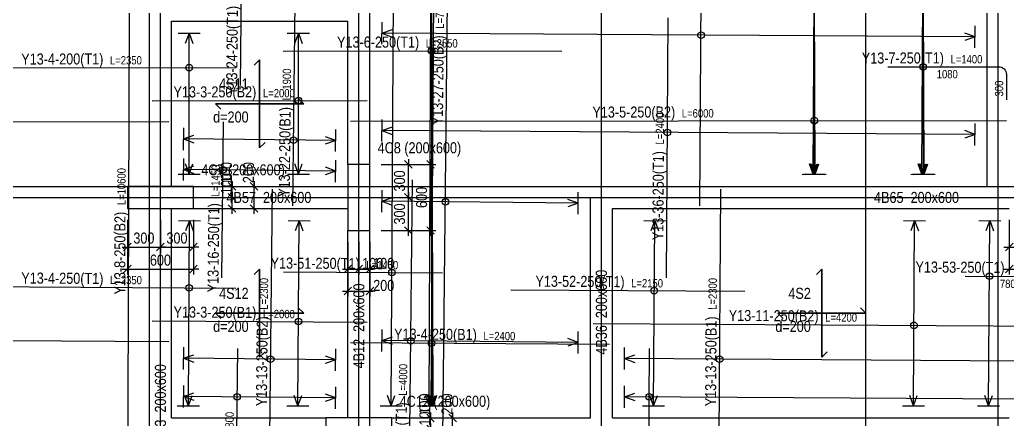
# Model space of a CAD drawing. Extents: x 0 to 206258, y -403073 to 0.
# Drawn here: x 144908 to 153866, y -23405 to -19780 of the extents above; entities that cross this region are included whole.
import ezdxf
from ezdxf.enums import TextEntityAlignment as Align
from ezdxf.lldxf.tags import DXFTag

# ---------------------------------------------------------------- set-up
doc = ezdxf.new("R2010")
doc.units = 0
doc.header["$LTSCALE"] = 1000
for name, color, linetype in [('Axis Line(Dir 1)', 8, 'CENTER2'), ('Axis Line(Dir 2)', 150, 'CENTER2'), ('Column Line', 7, 'Continuous'), ('Dimension Line', 5, 'Continuous'), ('Rebar Label', 6, 'Continuous'), ('Rebar Length Text', 8, 'Continuous'), ('Rebar Line', 7, 'Continuous'), ('Rebar Span Line', 5, 'Continuous'), ('Slab Edge Line', 5, 'Continuous'), ('Slab Label', 5, 'Continuous'), ('Top Rebar Label', 6, 'Continuous'), ('Top Rebar Length Text', 8, 'Continuous'), ('Top Rebar Line', 7, 'Continuous'), ('Top Rebar Span Line', 5, 'Continuous')]:
    doc.layers.add(name, color=color, linetype=linetype)
for name, color, linetype, true_color in [('Beam Label', 159, 'Continuous', 0x35424f), ('Beam Line', 159, 'HIDDEN2', 0x35424f), ('Column Label', 159, 'Continuous', 0x35424f), ('Ghost Axis Line', 254, 'Continuous', 0xbebebe)]:
    doc.layers.add(name, color=color, linetype=linetype, true_color=true_color)
doc.styles.add('Beam Label', font='ARIALN.TTF', dxfattribs={"height": 100})
doc.styles.add('Column Label', font='ARIALN.TTF', dxfattribs={"height": 100})
doc.styles.add('Dimension Text', font='ARIALN.TTF', dxfattribs={"height": 100})
doc.styles.add('Rebar Label', font='ARIALN.TTF', dxfattribs={"height": 100})
doc.styles.add('Rebar Length Text', font='ARIALN.TTF', dxfattribs={"height": 75})
doc.styles.add('Slab Label', font='ARIALN.TTF', dxfattribs={"height": 100})
doc.styles.add('Top Rebar Label', font='ARIALN.TTF', dxfattribs={"height": 100})
doc.styles.add('Top Rebar Length Text', font='ARIALN.TTF', dxfattribs={"height": 75})
tags = doc.linetypes.add('CENTER2', pattern=[1.125, 0.75, -0.125, 0.125, -0.125]).pattern_tags.tags
tags[10:11] = [DXFTag(74, 4), DXFTag(75, 0), DXFTag(340, '0'), DXFTag(46, 0.0), DXFTag(50, 0.0), DXFTag(44, 0.0), DXFTag(45, 0.0)]
tags[8:9] = [DXFTag(74, 4), DXFTag(75, 0), DXFTag(340, '0'), DXFTag(46, 0.0), DXFTag(50, 0.0), DXFTag(44, 0.0), DXFTag(45, 0.0)]
tags[6:7] = [DXFTag(74, 4), DXFTag(75, 0), DXFTag(340, '0'), DXFTag(46, 0.0), DXFTag(50, 0.0), DXFTag(44, 0.0), DXFTag(45, 0.0)]
tags[4:5] = [DXFTag(74, 4), DXFTag(75, 0), DXFTag(340, '0'), DXFTag(46, 0.0), DXFTag(50, 0.0), DXFTag(44, 0.0), DXFTag(45, 0.0)]
tags = doc.linetypes.add('HIDDEN2', pattern=[0.1875, 0.125, -0.0625]).pattern_tags.tags
tags[6:7] = [DXFTag(74, 4), DXFTag(75, 0), DXFTag(340, '0'), DXFTag(46, 0.0), DXFTag(50, 0.0), DXFTag(44, 0.0), DXFTag(45, 0.0)]
tags[4:5] = [DXFTag(74, 4), DXFTag(75, 0), DXFTag(340, '0'), DXFTag(46, 0.0), DXFTag(50, 0.0), DXFTag(44, 0.0), DXFTag(45, 0.0)]
doc.dimstyles.get("Standard").update_dxf_attribs({"dimtxt": 100, "dimasz": 30, "dimexe": 48.3, "dimexo": 103.5, "dimgap": 30, "dimtad": 1, "dimtoh": 1, "dimdec": 1, "dimdsep": 46, "dimtxsty": 'Dimension Text', "dimblk": 'PCDIM_TICK', "dimcen": 0.09, "dimclrd": 5, "dimclre": 5, "dimclrt": 5, "dimadec": 1, "dimazin": 0, "dimtp": 1, "dimtm": 1, "dimtfac": 1, "dimtdec": 4, "dimtofl": 0, "dimtmove": 0, "dimatfit": 3, "dimfxl": 1, "dimtolj": 1, "dimtzin": 0, "dimarcsym": 0})

# ---------------------------------------------------------------- blocks, each defined once
blk = doc.blocks.new('PCDIM_TICK')
at = {"layer": 'Dimension Line', "color": 0, "transparency": 33554687}
for p, q in [((1.15, 1.15), (-1.15, -1.15)), ((1.61, 0), (0, 0))]:
    blk.add_line(p, q, dxfattribs=at)
blk = doc.blocks.new('*U1098')
at = {"layer": 'Dimension Line', "color": 5, "true_color": 0x0000ff, "transparency": 16777216}
for p, q in [((145884.3, -21595.7), (145884.3, -21890.5)), ((146184.3, -21595.7), (146184.3, -21890.5)), ((145884.3, -21842.2), (146184.3, -21842.2))]:
    blk.add_line(p, q, dxfattribs=at)
at = {"layer": 'Dimension Line', "color": 5, "true_color": 0x0000ff, "transparency": 16777216, "xscale": 30, "yscale": 30, "rotation": 180.0000000000004}
blk.add_blockref('PCDIM_TICK', (145884.3, -21842.2), dxfattribs=at)
at = {"layer": 'Dimension Line', "color": 5, "true_color": 0x0000ff, "transparency": 16777216, "xscale": 30, "yscale": 30}
blk.add_blockref('PCDIM_TICK', (146184.3, -21842.2), dxfattribs=at)
at = {"layer": 'Dimension Line', "color": 5, "true_color": 0x0000ff, "transparency": 16777216, "insert": (146034.3, -21812.2), "char_height": 100, "width": 181.501, "attachment_point": 8, "style": 'Dimension Text'}
blk.add_mtext('300', dxfattribs=at)
blk = doc.blocks.new('*U1099')
at = {"layer": 'Dimension Line', "color": 5, "true_color": 0x0000ff, "transparency": 16777216}
for p, q in [((146184.3, -21595.7), (146184.3, -21890.5)), ((146484.3, -21595.7), (146484.3, -21890.5)), ((146184.3, -21842.2), (146484.3, -21842.2))]:
    blk.add_line(p, q, dxfattribs=at)
at = {"layer": 'Dimension Line', "color": 5, "true_color": 0x0000ff, "transparency": 16777216, "xscale": 30, "yscale": 30, "rotation": 180.0000000000004}
blk.add_blockref('PCDIM_TICK', (146184.3, -21842.2), dxfattribs=at)
at = {"layer": 'Dimension Line', "color": 5, "true_color": 0x0000ff, "transparency": 16777216, "xscale": 30, "yscale": 30}
blk.add_blockref('PCDIM_TICK', (146484.3, -21842.2), dxfattribs=at)
at = {"layer": 'Dimension Line', "color": 5, "true_color": 0x0000ff, "transparency": 16777216, "insert": (146334.3, -21812.2), "char_height": 100, "width": 181.501, "attachment_point": 8, "style": 'Dimension Text'}
blk.add_mtext('300', dxfattribs=at)
blk = doc.blocks.new('*U1100')
at = {"layer": 'Dimension Line', "color": 5, "true_color": 0x0000ff, "transparency": 16777216}
for p, q in [((145884.3, -21595.7), (145884.3, -22090.5)), ((146484.3, -21595.7), (146484.3, -22090.5)), ((145884.3, -22042.2), (146484.3, -22042.2))]:
    blk.add_line(p, q, dxfattribs=at)
at = {"layer": 'Dimension Line', "color": 5, "true_color": 0x0000ff, "transparency": 16777216, "xscale": 30, "yscale": 30, "rotation": 180.0000000000004}
blk.add_blockref('PCDIM_TICK', (145884.3, -22042.2), dxfattribs=at)
at = {"layer": 'Dimension Line', "color": 5, "true_color": 0x0000ff, "transparency": 16777216, "xscale": 30, "yscale": 30}
blk.add_blockref('PCDIM_TICK', (146484.3, -22042.2), dxfattribs=at)
at = {"layer": 'Dimension Line', "color": 5, "true_color": 0x0000ff, "transparency": 16777216, "insert": (146184.3, -22012.2), "char_height": 100, "width": 181.97, "attachment_point": 8, "style": 'Dimension Text'}
blk.add_mtext('600', dxfattribs=at)
blk = doc.blocks.new('*U1101')
at = {"layer": 'Dimension Line', "color": 5, "true_color": 0x0000ff, "transparency": 16777216}
for p, q in [((146587.8, -21392.2), (146882.6, -21392.2)), ((146834.3, -21392.2), (146834.3, -21362.2)), ((146834.3, -21492.2), (146834.3, -21392.2)), ((146587.8, -21492.2), (146882.6, -21492.2))]:
    blk.add_line(p, q, dxfattribs=at)
at = {"layer": 'Dimension Line', "color": 5, "true_color": 0x0000ff, "transparency": 16777216, "xscale": 30, "yscale": 30}
for p, rotation in [((146834.3, -21392.2), 89.99999999999447), ((146834.3, -21492.2), 269.9999999999834)]:
    blk.add_blockref('PCDIM_TICK', p, dxfattribs=dict(at, rotation=rotation))
at = {"layer": 'Dimension Line', "color": 5, "true_color": 0x0000ff, "transparency": 16777216, "insert": (146834.3, -21362.2), "char_height": 100, "width": 173.928, "attachment_point": 7, "rotation": 90, "style": 'Dimension Text'}
blk.add_mtext('100', dxfattribs=at)
blk = doc.blocks.new('*U1102')
at = {"layer": 'Dimension Line', "color": 5, "true_color": 0x0000ff, "transparency": 16777216}
for p, q in [((146587.8, -21292.2), (146882.6, -21292.2)), ((146834.3, -21292.2), (146834.3, -21262.2)), ((146834.3, -21392.2), (146834.3, -21292.2)), ((146587.8, -21392.2), (146882.6, -21392.2))]:
    blk.add_line(p, q, dxfattribs=at)
at = {"layer": 'Dimension Line', "color": 5, "true_color": 0x0000ff, "transparency": 16777216, "xscale": 30, "yscale": 30}
for p, rotation in [((146834.3, -21292.2), 89.99999999999447), ((146834.3, -21392.2), 269.9999999999834)]:
    blk.add_blockref('PCDIM_TICK', p, dxfattribs=dict(at, rotation=rotation))
at = {"layer": 'Dimension Line', "color": 5, "true_color": 0x0000ff, "transparency": 16777216, "insert": (146834.3, -21262.2), "char_height": 100, "width": 173.928, "attachment_point": 7, "rotation": 90, "style": 'Dimension Text'}
blk.add_mtext('100', dxfattribs=at)
blk = doc.blocks.new('*U1103')
at = {"layer": 'Dimension Line', "color": 5, "true_color": 0x0000ff, "transparency": 16777216}
for p, q in [((146587.8, -21292.2), (147082.6, -21292.2)), ((147034.3, -21292.2), (147034.3, -21262.2)), ((147034.3, -21492.2), (147034.3, -21292.2)), ((146587.8, -21492.2), (147082.6, -21492.2))]:
    blk.add_line(p, q, dxfattribs=at)
at = {"layer": 'Dimension Line', "color": 5, "true_color": 0x0000ff, "transparency": 16777216, "xscale": 30, "yscale": 30}
for p, rotation in [((147034.3, -21292.2), 89.99999999999447), ((147034.3, -21492.2), 269.9999999999834)]:
    blk.add_blockref('PCDIM_TICK', p, dxfattribs=dict(at, rotation=rotation))
at = {"layer": 'Dimension Line', "color": 5, "true_color": 0x0000ff, "transparency": 16777216, "insert": (147034.3, -21262.2), "char_height": 100, "width": 182.775, "attachment_point": 7, "rotation": 90, "style": 'Dimension Text'}
blk.add_mtext('200', dxfattribs=at)
blk = doc.blocks.new('*U1104')
at = {"layer": 'Dimension Line', "color": 5, "true_color": 0x0000ff, "transparency": 16777216}
for p, q in [((147884.3, -21795.7), (147884.3, -22090.5)), ((147984.3, -21795.7), (147984.3, -22090.5)), ((147884.3, -22042.2), (147984.3, -22042.2)), ((147984.3, -22042.2), (148014.3, -22042.2))]:
    blk.add_line(p, q, dxfattribs=at)
at = {"layer": 'Dimension Line', "color": 5, "true_color": 0x0000ff, "transparency": 16777216, "xscale": 30, "yscale": 30, "rotation": 180.0000000000004}
blk.add_blockref('PCDIM_TICK', (147884.3, -22042.2), dxfattribs=at)
at = {"layer": 'Dimension Line', "color": 5, "true_color": 0x0000ff, "transparency": 16777216, "xscale": 30, "yscale": 30}
blk.add_blockref('PCDIM_TICK', (147984.3, -22042.2), dxfattribs=at)
at = {"layer": 'Dimension Line', "color": 5, "true_color": 0x0000ff, "transparency": 16777216, "insert": (148014.3, -22042.2), "char_height": 100, "width": 173.928, "attachment_point": 7, "style": 'Dimension Text'}
blk.add_mtext('100', dxfattribs=at)
blk = doc.blocks.new('*U1105')
at = {"layer": 'Dimension Line', "color": 5, "true_color": 0x0000ff, "transparency": 16777216}
for p, q in [((147984.3, -21795.7), (147984.3, -22090.5)), ((148084.3, -21795.7), (148084.3, -22090.5)), ((147984.3, -22042.2), (148084.3, -22042.2)), ((148084.3, -22042.2), (148114.3, -22042.2))]:
    blk.add_line(p, q, dxfattribs=at)
at = {"layer": 'Dimension Line', "color": 5, "true_color": 0x0000ff, "transparency": 16777216, "xscale": 30, "yscale": 30, "rotation": 180.0000000000004}
blk.add_blockref('PCDIM_TICK', (147984.3, -22042.2), dxfattribs=at)
at = {"layer": 'Dimension Line', "color": 5, "true_color": 0x0000ff, "transparency": 16777216, "xscale": 30, "yscale": 30}
blk.add_blockref('PCDIM_TICK', (148084.3, -22042.2), dxfattribs=at)
at = {"layer": 'Dimension Line', "color": 5, "true_color": 0x0000ff, "transparency": 16777216, "insert": (148114.3, -22042.2), "char_height": 100, "width": 173.928, "attachment_point": 7, "style": 'Dimension Text'}
blk.add_mtext('100', dxfattribs=at)
blk = doc.blocks.new('*U1106')
at = {"layer": 'Dimension Line', "color": 5, "true_color": 0x0000ff, "transparency": 16777216}
for p, q in [((147884.3, -21795.7), (147884.3, -22290.5)), ((148084.3, -21795.7), (148084.3, -22290.5)), ((147884.3, -22242.2), (148084.3, -22242.2)), ((148084.3, -22242.2), (148114.3, -22242.2))]:
    blk.add_line(p, q, dxfattribs=at)
at = {"layer": 'Dimension Line', "color": 5, "true_color": 0x0000ff, "transparency": 16777216, "xscale": 30, "yscale": 30, "rotation": 180.0000000000004}
blk.add_blockref('PCDIM_TICK', (147884.3, -22242.2), dxfattribs=at)
at = {"layer": 'Dimension Line', "color": 5, "true_color": 0x0000ff, "transparency": 16777216, "xscale": 30, "yscale": 30}
blk.add_blockref('PCDIM_TICK', (148084.3, -22242.2), dxfattribs=at)
at = {"layer": 'Dimension Line', "color": 5, "true_color": 0x0000ff, "transparency": 16777216, "insert": (148114.3, -22242.2), "char_height": 100, "width": 182.775, "attachment_point": 7, "style": 'Dimension Text'}
blk.add_mtext('200', dxfattribs=at)
blk = doc.blocks.new('*U1107')
at = {"layer": 'Dimension Line', "color": 5, "true_color": 0x0000ff, "transparency": 16777216}
for p, q in [((148187.8, -21392.2), (148482.6, -21392.2)), ((148434.3, -21692.2), (148434.3, -21392.2)), ((148187.8, -21692.2), (148482.6, -21692.2))]:
    blk.add_line(p, q, dxfattribs=at)
at = {"layer": 'Dimension Line', "color": 5, "true_color": 0x0000ff, "transparency": 16777216, "xscale": 30, "yscale": 30}
for p, rotation in [((148434.3, -21392.2), 89.99999999999447), ((148434.3, -21692.2), 269.9999999999834)]:
    blk.add_blockref('PCDIM_TICK', p, dxfattribs=dict(at, rotation=rotation))
at = {"layer": 'Dimension Line', "color": 5, "true_color": 0x0000ff, "transparency": 16777216, "insert": (148404.3, -21542.2), "char_height": 100, "width": 181.501, "attachment_point": 8, "rotation": 90, "style": 'Dimension Text'}
blk.add_mtext('300', dxfattribs=at)
blk = doc.blocks.new('*U1108')
at = {"layer": 'Dimension Line', "color": 5, "true_color": 0x0000ff, "transparency": 16777216}
for p, q in [((148187.8, -21092.2), (148482.6, -21092.2)), ((148434.3, -21392.2), (148434.3, -21092.2)), ((148187.8, -21392.2), (148482.6, -21392.2))]:
    blk.add_line(p, q, dxfattribs=at)
at = {"layer": 'Dimension Line', "color": 5, "true_color": 0x0000ff, "transparency": 16777216, "xscale": 30, "yscale": 30}
for p, rotation in [((148434.3, -21092.2), 89.99999999999447), ((148434.3, -21392.2), 269.9999999999834)]:
    blk.add_blockref('PCDIM_TICK', p, dxfattribs=dict(at, rotation=rotation))
at = {"layer": 'Dimension Line', "color": 5, "true_color": 0x0000ff, "transparency": 16777216, "insert": (148404.3, -21242.2), "char_height": 100, "width": 181.501, "attachment_point": 8, "rotation": 90, "style": 'Dimension Text'}
blk.add_mtext('300', dxfattribs=at)
blk = doc.blocks.new('*U1109')
at = {"layer": 'Dimension Line', "color": 5, "true_color": 0x0000ff, "transparency": 16777216}
for p, q in [((148187.8, -21092.2), (148682.6, -21092.2)), ((148634.3, -21692.2), (148634.3, -21092.2)), ((148187.8, -21692.2), (148682.6, -21692.2))]:
    blk.add_line(p, q, dxfattribs=at)
at = {"layer": 'Dimension Line', "color": 5, "true_color": 0x0000ff, "transparency": 16777216, "xscale": 30, "yscale": 30}
for p, rotation in [((148634.3, -21092.2), 89.99999999999447), ((148634.3, -21692.2), 269.9999999999834)]:
    blk.add_blockref('PCDIM_TICK', p, dxfattribs=dict(at, rotation=rotation))
at = {"layer": 'Dimension Line', "color": 5, "true_color": 0x0000ff, "transparency": 16777216, "insert": (148604.3, -21392.2), "char_height": 100, "width": 181.97, "attachment_point": 8, "rotation": 90, "style": 'Dimension Text'}
blk.add_mtext('600', dxfattribs=at)
blk = doc.blocks.new('*U1110')
at = {"layer": 'Dimension Line', "color": 5, "true_color": 0x0000ff, "transparency": 16777216}
for p, q in [((153884.3, -21595.7), (153884.3, -21890.5)), ((154184.3, -21595.7), (154184.3, -21890.5)), ((153884.3, -21842.2), (154184.3, -21842.2))]:
    blk.add_line(p, q, dxfattribs=at)
at = {"layer": 'Dimension Line', "color": 5, "true_color": 0x0000ff, "transparency": 16777216, "xscale": 30, "yscale": 30, "rotation": 180.0000000000004}
blk.add_blockref('PCDIM_TICK', (153884.3, -21842.2), dxfattribs=at)
at = {"layer": 'Dimension Line', "color": 5, "true_color": 0x0000ff, "transparency": 16777216, "xscale": 30, "yscale": 30}
blk.add_blockref('PCDIM_TICK', (154184.3, -21842.2), dxfattribs=at)
at = {"layer": 'Dimension Line', "color": 5, "true_color": 0x0000ff, "transparency": 16777216, "insert": (154034.3, -21812.2), "char_height": 100, "width": 181.501, "attachment_point": 8, "style": 'Dimension Text'}
blk.add_mtext('300', dxfattribs=at)
blk = doc.blocks.new('*U1112')
at = {"layer": 'Dimension Line', "color": 5, "true_color": 0x0000ff, "transparency": 16777216}
for p, q in [((153884.3, -21595.7), (153884.3, -22090.5)), ((154484.3, -21595.7), (154484.3, -22090.5)), ((153884.3, -22042.2), (154484.3, -22042.2))]:
    blk.add_line(p, q, dxfattribs=at)
at = {"layer": 'Dimension Line', "color": 5, "true_color": 0x0000ff, "transparency": 16777216, "xscale": 30, "yscale": 30, "rotation": 180.0000000000004}
blk.add_blockref('PCDIM_TICK', (153884.3, -22042.2), dxfattribs=at)
at = {"layer": 'Dimension Line', "color": 5, "true_color": 0x0000ff, "transparency": 16777216, "xscale": 30, "yscale": 30}
blk.add_blockref('PCDIM_TICK', (154484.3, -22042.2), dxfattribs=at)
at = {"layer": 'Dimension Line', "color": 5, "true_color": 0x0000ff, "transparency": 16777216, "insert": (154184.3, -22012.2), "char_height": 100, "width": 181.97, "attachment_point": 8, "style": 'Dimension Text'}
blk.add_mtext('600', dxfattribs=at)
blk = doc.blocks.new('*U1125')
at = {"layer": 'Dimension Line', "color": 5, "true_color": 0x0000ff, "transparency": 16777216}
for p, q in [((148634.3, -23492.2), (148634.3, -23462.2)), ((148387.8, -23492.2), (148682.6, -23492.2)), ((148634.3, -23592.2), (148634.3, -23492.2)), ((148387.8, -23592.2), (148682.6, -23592.2))]:
    blk.add_line(p, q, dxfattribs=at)
at = {"layer": 'Dimension Line', "color": 5, "true_color": 0x0000ff, "transparency": 16777216, "xscale": 30, "yscale": 30}
for p, rotation in [((148634.3, -23492.2), 89.99999999999447), ((148634.3, -23592.2), 269.9999999999834)]:
    blk.add_blockref('PCDIM_TICK', p, dxfattribs=dict(at, rotation=rotation))
at = {"layer": 'Dimension Line', "color": 5, "true_color": 0x0000ff, "transparency": 16777216, "insert": (148634.3, -23462.2), "char_height": 100, "width": 173.928, "attachment_point": 7, "rotation": 90, "style": 'Dimension Text'}
blk.add_mtext('100', dxfattribs=at)
blk = doc.blocks.new('*U1126')
at = {"layer": 'Dimension Line', "color": 5, "true_color": 0x0000ff, "transparency": 16777216}
for p, q in [((148634.3, -23392.2), (148634.3, -23362.2)), ((148387.8, -23392.2), (148682.6, -23392.2)), ((148634.3, -23492.2), (148634.3, -23392.2)), ((148387.8, -23492.2), (148682.6, -23492.2))]:
    blk.add_line(p, q, dxfattribs=at)
at = {"layer": 'Dimension Line', "color": 5, "true_color": 0x0000ff, "transparency": 16777216, "xscale": 30, "yscale": 30}
for p, rotation in [((148634.3, -23392.2), 89.99999999999447), ((148634.3, -23492.2), 269.9999999999834)]:
    blk.add_blockref('PCDIM_TICK', p, dxfattribs=dict(at, rotation=rotation))
at = {"layer": 'Dimension Line', "color": 5, "true_color": 0x0000ff, "transparency": 16777216, "insert": (148634.3, -23362.2), "char_height": 100, "width": 173.928, "attachment_point": 7, "rotation": 90, "style": 'Dimension Text'}
blk.add_mtext('100', dxfattribs=at)
blk = doc.blocks.new('*U1127')
at = {"layer": 'Dimension Line', "color": 5, "true_color": 0x0000ff, "transparency": 16777216}
for p, q in [((148834.3, -23392.2), (148834.3, -23362.2)), ((148387.8, -23392.2), (148882.6, -23392.2)), ((148834.3, -23592.2), (148834.3, -23392.2)), ((148387.8, -23592.2), (148882.6, -23592.2))]:
    blk.add_line(p, q, dxfattribs=at)
at = {"layer": 'Dimension Line', "color": 5, "true_color": 0x0000ff, "transparency": 16777216, "xscale": 30, "yscale": 30}
for p, rotation in [((148834.3, -23392.2), 89.99999999999447), ((148834.3, -23592.2), 269.9999999999834)]:
    blk.add_blockref('PCDIM_TICK', p, dxfattribs=dict(at, rotation=rotation))
at = {"layer": 'Dimension Line', "color": 5, "true_color": 0x0000ff, "transparency": 16777216, "insert": (148834.3, -23362.2), "char_height": 100, "width": 182.775, "attachment_point": 7, "rotation": 90, "style": 'Dimension Text'}
blk.add_mtext('200', dxfattribs=at)

msp = doc.modelspace()

# ---------------------------------------------------------------- linework, layer by layer
at = {"layer": 'Axis Line(Dir 1)', "transparency": 33554687}
msp.add_lwpolyline([(138984.29, -21392.207), (156784.29, -21392.207)], dxfattribs=at)
at = {"layer": 'Axis Line(Dir 2)', "transparency": 33554687}
for points in [[(146184.29, -38092.207), (146184.29, -14292.207)], [(147984.29, -38092.207), (147984.29, -14292.207)], [(150184.29, -38092.207), (150184.29, -14292.207)], [(152584.29, -38092.207), (152584.29, -14292.207)], [(153784.29, -38092.207), (153784.29, -14292.207)]]:
    msp.add_lwpolyline(points, dxfattribs=at)
at = {"layer": 'Beam Line', "transparency": 33554687}
for points in [[(146084.29, -21292.207), (146084.29, -16392.207)], [(148084.29, -21092.207), (148084.29, -16392.207)], [(153684.29, -21292.207), (153684.29, -16392.207)], [(146284.29, -19792.207), (147884.29, -19792.207)], [(146284.29, -21292.207), (146284.29, -19792.207)], [(147884.29, -21092.207), (147884.29, -19792.207)], [(146484.29, -21292.207), (147884.29, -21292.207)], [(150184.29, -21292.207), (153684.29, -21292.207)], [(150084.29, -23392.207), (150084.29, -21392.207)], [(146084.29, -26592.207), (146084.29, -21492.207)], [(146284.29, -23392.207), (146284.29, -21492.207)], [(146484.29, -21492.207), (147884.29, -21492.207)], [(150284.29, -23392.207), (150284.29, -21492.207)], [(150284.29, -21492.207), (153884.29, -21492.207)], [(147884.29, -23392.207), (147884.29, -21692.207)], [(148084.29, -23392.207), (148084.29, -21692.207)], [(146284.29, -23392.207), (147684.29, -23392.207)], [(148284.29, -23392.207), (150084.29, -23392.207)], [(150284.29, -23392.207), (153884.29, -23392.207)]]:
    msp.add_lwpolyline(points, dxfattribs=at)
at = {"layer": 'Column Line', "transparency": 33554687}
for points in [[(147884.29, -21692.207), (148084.29, -21692.207), (148084.29, -21092.207), (147884.29, -21092.207)], [(146484.29, -21492.207), (146484.29, -21292.207), (145884.29, -21292.207), (145884.29, -21492.207)], [(148284.29, -23592.207), (148284.29, -23392.207), (147684.29, -23392.207), (147684.29, -23592.207)]]:
    msp.add_lwpolyline(points, close=True, dxfattribs=at)
at = {"layer": 'Ghost Axis Line', "transparency": 33554687}
for points in [[(146084.29, -38092.207), (146084.29, -14292.207)], [(148084.29, -38092.207), (148084.29, -14292.207)], [(138984.29, -21292.207), (156784.29, -21292.207)]]:
    msp.add_lwpolyline(points, dxfattribs=at)
at = {"layer": 'Rebar Label', "transparency": 33554687}
for centre in [(151088.447, -19920.207), (148644.29, -20061.741), (146444.29, -20214.376), (153104.29, -20206.4), (147436.29, -20513.188), (152116.29, -20695.084), (150782.864, -20802.207), (147392.737, -20872.207), (146752.365, -21142.207), (148769.341, -21432.207), (148284.29, -22073.636), (153704.29, -22106.99), (146444.29, -22212.316), (150664.29, -22238.285), (147436.29, -22518.426), (153020.29, -22552.789), (148456.153, -22692.207), (148644.29, -22713.364), (147184.334, -22860.207), (151257.362, -22860.207), (146880.724, -23202.207), (150617.687, -23202.207)]:
    msp.add_circle(centre, 30, dxfattribs=at)
at = {"layer": 'Rebar Line', "transparency": 33554687}
for points in [[(145880.497, -26767.206), (145914.627, -16217.208)], [(148747.022, -23567.197), (148823.857, -16217.216)], [(151078.666, -21467.203), (151111.859, -16217.21)], [(147386.484, -21467.197), (147405.927, -19617.216)], [(146109.291, -20514.777), (148059.29, -20512.442)], [(147909.291, -20700.122), (153859.29, -20692.996)], [(140909.291, -20708.505), (146259.29, -20702.098)], [(147176.904, -23567.197), (147200.55, -21317.216)], [(151252.893, -23567.203), (151267.118, -21317.21)], [(146109.294, -22510.26), (148059.287, -22522.26)], [(150109.294, -22534.876), (154259.287, -22560.414)], [(140909.294, -22665.764), (146259.287, -22698.687)], [(147909.294, -22708.841), (150259.287, -22723.302)]]:
    msp.add_lwpolyline(points, dxfattribs=at)
at = {"layer": 'Rebar Span Line', "transparency": 33554687}
for p, q in [((148640.79, -23282.209), (148682.513, -16502.205)), ((152106.575, -21182.208), (152127.562, -16502.205)), ((152122.375, -21182.207), (152108.868, -16502.206)), ((152116.874, -21182.207), (152111.269, -16502.207)), ((148193.656, -20001.906), (148194.92, -19801.91)), ((148194.288, -19901.908), (148288.472, -19868.301)), ((153573.66, -20035.921), (153574.925, -19835.925)), ((147335.559, -19902.326), (147535.559, -19902.087)), ((147435.559, -19902.207), (147401.469, -19996.217)), ((147437.092, -21182.207), (147435.559, -19902.207)), ((147435.559, -19902.207), (147469.873, -19996.135)), ((153574.293, -19935.923), (148194.288, -19901.908)), ((148194.288, -19901.908), (148288.039, -19936.704)), ((153574.293, -19935.923), (153480.109, -19969.53)), ((153574.293, -19935.923), (153480.541, -19901.128)), ((146393.233, -20961.708), (146395.335, -20761.719)), ((147773.246, -20976.211), (147775.347, -20776.222)), ((146394.284, -20861.713), (146488.608, -20828.501)), ((147774.296, -20876.217), (146394.284, -20861.713)), ((146394.284, -20861.713), (146487.889, -20896.901)), ((147774.296, -20876.217), (147680.692, -20841.029)), ((147774.296, -20876.217), (147679.973, -20909.429)), ((147437.092, -21182.207), (147402.777, -21088.278)), ((147437.092, -21182.207), (147471.181, -21088.197)), ((152106.575, -21182.208), (152072.795, -21088.086)), ((152116.874, -21182.207), (152082.559, -21088.278)), ((152122.375, -21182.207), (152087.902, -21088.337)), ((152106.575, -21182.208), (152141.199, -21088.393)), ((152116.874, -21182.207), (152150.963, -21088.197)), ((152122.375, -21182.207), (152156.306, -21088.139)), ((147337.092, -21182.326), (147537.092, -21182.087)), ((152006.577, -21181.759), (152206.574, -21182.656)), ((152016.874, -21182.326), (152216.874, -21182.087)), ((152022.375, -21182.496), (152222.374, -21181.918)), ((148193.239, -21526.19), (148195.33, -21326.201)), ((148194.284, -21426.195), (148288.606, -21392.977)), ((149974.296, -21444.803), (149880.69, -21409.621)), ((149973.251, -21544.798), (149975.342, -21344.808)), ((149974.296, -21444.803), (148194.284, -21426.195)), ((148194.284, -21426.195), (148287.891, -21461.377)), ((149974.296, -21444.803), (149879.975, -21478.021)), ((147341.931, -21601.589), (147541.927, -21602.82)), ((147441.929, -21602.205), (147407.149, -21695.962)), ((147431.59, -23282.209), (147441.929, -21602.205)), ((147441.929, -21602.205), (147475.552, -21696.382)), ((152926.142, -21601.589), (153126.138, -21602.82)), ((153026.14, -21602.205), (152991.361, -21695.962)), ((153015.802, -23282.209), (153026.14, -21602.205)), ((153026.14, -21602.205), (153059.763, -21696.382)), ((146393.233, -22951.898), (146395.335, -22751.909)), ((146394.284, -22851.904), (146488.608, -22818.691)), ((147774.296, -22866.407), (147680.692, -22831.219)), ((147773.246, -22966.401), (147775.347, -22766.412)), ((150393.656, -22954.748), (150394.92, -22754.752)), ((150394.288, -22854.75), (150488.472, -22821.143)), ((147774.296, -22866.407), (146394.284, -22851.904)), ((146394.284, -22851.904), (146487.889, -22887.091)), ((147774.296, -22866.407), (147679.973, -22899.619)), ((153974.293, -22877.384), (150394.288, -22854.75)), ((150394.288, -22854.75), (150488.039, -22889.545)), ((147431.59, -23282.209), (147397.967, -23188.031)), ((147431.59, -23282.209), (147466.37, -23188.452)), ((148640.79, -23282.209), (148607.167, -23188.031)), ((148640.79, -23282.209), (148675.569, -23188.452)), ((153015.802, -23282.209), (152982.179, -23188.031)), ((153015.802, -23282.209), (153050.581, -23188.452)), ((147331.592, -23281.593), (147531.588, -23282.824)), ((148540.792, -23281.593), (148740.788, -23282.824)), ((152915.804, -23281.593), (153115.8, -23282.824))]:
    msp.add_line(p, q, dxfattribs=at)
at = {"layer": 'Slab Edge Line', "transparency": 33554687}
for points in [[(147034.793, -20191.704), (147084.29, -20142.207)], [(147084.29, -20942.207), (147084.29, -20142.207)], [(147434.793, -20492.709), (147484.29, -20542.207)], [(146684.29, -20542.207), (147484.29, -20542.207)], [(146733.788, -20591.704), (146684.29, -20542.207)], [(147133.788, -20892.709), (147084.29, -20942.207)], [(147034.793, -22091.704), (147084.29, -22042.207)], [(147084.29, -22842.207), (147084.29, -22042.207)], [(152134.793, -22091.704), (152184.29, -22042.207)], [(152184.29, -22842.207), (152184.29, -22042.207)], [(147434.793, -22392.709), (147484.29, -22442.207)], [(152534.793, -22392.709), (152584.29, -22442.207)], [(146684.29, -22442.207), (147484.29, -22442.207)], [(146733.788, -22491.704), (146684.29, -22442.207)], [(151784.29, -22442.207), (152584.29, -22442.207)], [(151833.788, -22491.704), (151784.29, -22442.207)], [(147133.788, -22792.709), (147084.29, -22842.207)], [(152233.788, -22792.709), (152184.29, -22842.207)]]:
    msp.add_lwpolyline(points, close=True, dxfattribs=at)
at = {"layer": 'Top Rebar Line', "transparency": 33554687}
for points in [[(146910.413, -20377.163), (146926.229, -18872.21)], [(150774.519, -22122.201), (150789.44, -19762.208)], [(147299.291, -20063.352), (149824.29, -20060.328)], [(144524.291, -20216.675), (146869.29, -20213.867)], [(146742.066, -22122.192), (146756.936, -20707.239)], [(148429.809, -25212.192), (148471.415, -21232.21)], [(147299.305, -22067.575), (148744.289, -22076.467)], [(144524.295, -22200.501), (146869.279, -22214.931)], [(149364.295, -22230.285), (151484.289, -22243.331)], [(146866.536, -24552.192), (146885.348, -22762.21)], [(150604.979, -25212.201), (150620.469, -22762.208)]]:
    msp.add_lwpolyline(points, dxfattribs=at)
for points in [[(152784.29, -20206.783), (153787.819, -20205.581, -0.41421355), (153859.376, -20276.967), (153859.65, -20505.496)], [(153484.291, -22105.636), (154187.817, -22109.966, -0.41421357), (154258.847, -22181.875), (154257.441, -22410.4)]]:
    msp.add_lwpolyline(points, format="xyb", dxfattribs=at)
at = {"layer": 'Top Rebar Span Line', "transparency": 33554687}
for p, q in [((148276.853, -23282.209), (148318.576, -16502.205)), ((148622.23, -23282.208), (148652.633, -16502.205)), ((148658.247, -23282.207), (148638.679, -16502.206)), ((148648.147, -23282.207), (148640.028, -16502.207)), ((153092.409, -21182.208), (153113.396, -16502.205)), ((153111.79, -21182.207), (153098.283, -16502.206)), ((153105.459, -21182.207), (153099.854, -16502.207)), ((146343.917, -19902.326), (146543.916, -19902.087)), ((146443.917, -19902.207), (146409.827, -19996.217)), ((146445.449, -21182.207), (146443.917, -19902.207)), ((146443.917, -19902.207), (146478.231, -19996.135)), ((148193.656, -20885.839), (148194.92, -20685.843)), ((148194.288, -20785.841), (148288.472, -20752.233)), ((153573.66, -20919.853), (153574.925, -20719.857)), ((153574.293, -20819.855), (148194.288, -20785.841)), ((148194.288, -20785.841), (148288.039, -20820.636)), ((153574.293, -20819.855), (153480.109, -20853.462)), ((153574.293, -20819.855), (153480.541, -20785.06)), ((146393.233, -21238.438), (146395.335, -21038.449)), ((146394.284, -21138.443), (146488.608, -21105.231)), ((147774.296, -21152.946), (146394.284, -21138.443)), ((146394.284, -21138.443), (146487.889, -21173.631)), ((146445.449, -21182.207), (146411.135, -21088.278)), ((146445.449, -21182.207), (146479.539, -21088.197)), ((147774.296, -21152.946), (147680.692, -21117.759)), ((147773.246, -21252.941), (147775.347, -21052.952)), ((153092.409, -21182.208), (153058.629, -21088.086)), ((153105.459, -21182.207), (153071.145, -21088.278)), ((153111.79, -21182.207), (153077.317, -21088.337)), ((153092.409, -21182.208), (153127.032, -21088.393)), ((153105.459, -21182.207), (153139.549, -21088.197)), ((153111.79, -21182.207), (153145.721, -21088.139)), ((146345.45, -21182.326), (146545.449, -21182.087)), ((147774.296, -21152.946), (147679.973, -21186.159)), ((152992.41, -21181.759), (153192.408, -21182.656)), ((153005.459, -21182.326), (153205.459, -21182.087)), ((153011.791, -21182.496), (153211.79, -21181.918)), ((146348.047, -21601.589), (146548.043, -21602.82)), ((146448.045, -21602.205), (146413.265, -21695.962)), ((146437.706, -23282.209), (146448.045, -21602.205)), ((146448.045, -21602.205), (146481.668, -21696.382)), ((150568.207, -21601.589), (150768.203, -21602.82)), ((150668.205, -21602.205), (150633.425, -21695.962)), ((150657.866, -23282.209), (150668.205, -21602.205)), ((150668.205, -21602.205), (150701.828, -21696.382)), ((153607.399, -21601.589), (153807.395, -21602.82)), ((153707.397, -21602.205), (153672.617, -21695.962)), ((153697.058, -23282.209), (153707.397, -21602.205)), ((153707.397, -21602.205), (153741.02, -21696.382)), ((148193.239, -22789.464), (148195.33, -22589.475)), ((148194.284, -22689.469), (148288.606, -22656.251)), ((149973.251, -22808.072), (149975.342, -22608.082)), ((149974.296, -22708.077), (148194.284, -22689.469)), ((148194.284, -22689.469), (148287.891, -22724.651)), ((149974.296, -22708.077), (149879.975, -22741.295)), ((149974.296, -22708.077), (149880.69, -22672.895)), ((146393.233, -23297.089), (146395.335, -23097.1)), ((147773.246, -23311.592), (147775.347, -23111.603)), ((150393.656, -23300.792), (150394.92, -23100.796)), ((146394.284, -23197.094), (146488.608, -23163.882)), ((147774.296, -23211.598), (146394.284, -23197.094)), ((146394.284, -23197.094), (146487.889, -23232.282)), ((146437.706, -23282.209), (146404.083, -23188.031)), ((146437.706, -23282.209), (146472.486, -23188.452)), ((147774.296, -23211.598), (147680.692, -23176.41)), ((148276.853, -23282.209), (148243.23, -23188.031)), ((148276.853, -23282.209), (148311.633, -23188.452)), ((148622.23, -23282.208), (148588.45, -23188.086)), ((148648.147, -23282.207), (148613.833, -23188.278)), ((148622.23, -23282.208), (148656.853, -23188.393)), ((148658.247, -23282.207), (148623.774, -23188.337)), ((148648.147, -23282.207), (148682.237, -23188.197)), ((148658.247, -23282.207), (148692.177, -23188.139)), ((150394.288, -23200.794), (150488.472, -23167.187)), ((153974.293, -23223.428), (150394.288, -23200.794)), ((150394.288, -23200.794), (150488.039, -23235.59)), ((150657.866, -23282.209), (150624.243, -23188.031)), ((150657.866, -23282.209), (150692.646, -23188.452)), ((153697.058, -23282.209), (153663.435, -23188.031)), ((153697.058, -23282.209), (153731.838, -23188.452)), ((146337.708, -23281.593), (146537.705, -23282.824)), ((147774.296, -23211.598), (147679.973, -23244.81)), ((148176.855, -23281.593), (148376.851, -23282.824)), ((148522.231, -23281.759), (148722.229, -23282.656)), ((148548.147, -23282.326), (148748.147, -23282.087)), ((148558.247, -23282.496), (148758.246, -23281.918)), ((150557.868, -23281.593), (150757.864, -23282.824)), ((153597.06, -23281.593), (153797.056, -23282.824))]:
    msp.add_line(p, q, dxfattribs=at)

# ---------------------------------------------------------------- texts
at = {"layer": 'Beam Label', "transparency": 33554687, "style": 'Beam Label'}
for s, p in [('4B57  200x600 ', (147184.29, -21392.207)), ('4B65  200x600 ', (153059.29, -21392.207))]:
    msp.add_text(s, height=100, dxfattribs=at).set_placement(p, align=Align.MIDDLE_CENTER)
for s, p in [('4B36  200x600 ', (150184.29, -22417.207)), ('4B12  200x600 ', (147984.29, -22542.207)), ('4B3  200x600 ', (146184.29, -23242.207))]:
    msp.add_text(s, height=100, rotation=90, dxfattribs=at).set_placement(p, align=Align.MIDDLE_CENTER)
at = {"layer": 'Column Label', "transparency": 33554687, "style": 'Column Label'}
for s, p in [('4C8 (200x600)', (148155.001, -21021.496)), ('4C7 (200x600)', (146555.001, -21221.496)), ('4C12 (200x600)', (148355.001, -23321.496))]:
    msp.add_text(s, height=100, dxfattribs=at).set_placement(p, align=Align.BOTTOM_LEFT)
at = {"layer": 'Rebar Label', "transparency": 33554687, "style": 'Rebar Label'}
for s, rotation, p in [(' Y13-27-250(B2)', 89.4010622, (148755.128, -19921.891)), (' Y13-3-250(B2)', 0.0686177, (147054.255, -20483.646)), (' Y13-22-250(B1)', 89.3978771, (147365.892, -20571.89)), (' Y13-5-250(B2)', 0.0686177, (150854.255, -20666.595)), (' Y13-8-250(B2)', 89.8146428, (145867.465, -21522.109)), (' Y13-3-250(B1)', 359.647415, (147054.476, -22486.076)), (' Y13-13-250(B2)', 89.3978771, (147158.414, -22471.89)), (' Y13-13-250(B1)', 89.6377565, (151229.816, -22472.016)), (' Y13-11-250(B2)', 359.647415, (152154.476, -22517.461)), (' Y13-4-250(B1)', 359.647415, (149054.476, -22685.887))]:
    msp.add_text(s, height=100, rotation=rotation, dxfattribs=at).set_placement(p, align=Align.RIGHT)
at = {"layer": 'Rebar Length Text', "transparency": 33554687, "style": 'Rebar Length Text'}
for s, rotation, p in [('L=7400', 89.4010622, (148755.755, -19861.895)), ('L=1900', 89.3978771, (147366.522, -20511.893)), ('L=2000', 0.0686177, (147114.254, -20483.574)), ('L=6000', 0.0686177, (150914.254, -20666.523)), ('L=10600', 89.8146428, (145867.659, -21462.11)), ('L=2300', 89.3978771, (147159.044, -22411.893)), ('L=2300', 89.6377565, (151230.195, -22412.018)), ('L=2000', 359.647415, (147114.474, -22486.445)), ('L=4200', 359.647415, (152214.474, -22517.83)), ('L=2400', 359.647415, (149114.474, -22686.257))]:
    msp.add_text(s, height=75, rotation=rotation, dxfattribs=at).set_placement(p)
at = {"layer": 'Slab Label', "transparency": 33554687, "style": 'Slab Label'}
for s, p in [('4S11', (146984.29, -20442.207)), ('d=200', (146984.29, -20742.207)), ('4S12', (146984.29, -22342.207)), ('4S2', (152084.29, -22342.207)), ('d=200', (146984.29, -22642.207)), ('d=200', (152084.29, -22642.207))]:
    msp.add_text(s, height=100, dxfattribs=at).set_placement(p, align=Align.BOTTOM_RIGHT)
at = {"layer": 'Top Rebar Label', "transparency": 33554687, "style": 'Top Rebar Label'}
for s, rotation, p in [(' Y13-24-250(T1)', 89.3978771, (146888.008, -19654.37)), (' Y13-6-250(T1)', 0.0686177, (148531.755, -20031.876)), (' Y13-4-200(T1)', 0.0686177, (145666.754, -20185.307)), (' Y13-7-250(T1)', 0.0686177, (153291.754, -20176.175)), (' Y13-36-250(T1)', 89.6377565, (150751.79, -20972.014)), (' Y13-16-250(T1)', 89.3978771, (146719.187, -21444.399)), (' Y13-51-250(T1)', 359.647415, (147991.982, -22041.837)), (' Y13-53-250(T1)', 359.647415, (153841.974, -22077.837)), (' Y13-4-250(T1)', 359.647415, (145666.973, -22177.532)), (' Y13-52-250(T1)', 359.647415, (150394.477, -22206.624)), (' Y13-10-250(T1)', 89.4010622, (148420.3, -23251.886))]:
    msp.add_text(s, height=100, rotation=rotation, dxfattribs=at).set_placement(p, align=Align.RIGHT)
at = {"layer": 'Top Rebar Length Text', "transparency": 33554687, "style": 'Top Rebar Length Text'}
for s, rotation, p in [('L=2550', 0.0686177, (148591.755, -20031.804)), ('L=2350', 0.0686177, (145726.754, -20185.235)), ('L=1400', 0.0686177, (153351.754, -20176.104)), ('300', 90.0686203, (153829.614, -20475.531)), ('L=2400', 89.6377565, (150752.169, -20912.016)), ('L=1450', 89.3978771, (146719.818, -21384.402)), ('L=1450', 359.647415, (148051.981, -22042.206)), ('L=2350', 359.647415, (145726.971, -22177.901)), ('L=2150', 359.647415, (150454.476, -22206.994)), ('L=4000', 89.4010622, (148420.927, -23191.889)), ('L=1800', 89.3978771, (146846.259, -23626.887))]:
    msp.add_text(s, height=75, rotation=rotation, dxfattribs=at).set_placement(p)
for s, rotation, p in [('1080', 0.0686177, (153321.916, -20311.139)), ('780', 359.647415, (153871.143, -22213.019))]:
    msp.add_text(s, height=75, rotation=rotation, dxfattribs=at).set_placement(p, align=Align.CENTER)

# ---------------------------------------------------------------- dimensions: what is measured, and where the dimension line sits
at = {"layer": 'Dimension Line', "transparency": 33554687}
for p1, p2, distance, picture, middle in [((148084.29, -21392.207), (148084.29, -21092.207), -350, '*U1108', (148434.29, -21242.207)), ((148084.29, -21692.207), (148084.29, -21092.207), -550, '*U1109', (148634.29, -21392.207)), ((146484.29, -21392.207), (146484.29, -21292.207), -350, '*U1102', (146834.29, -21342.207)), ((146484.29, -21492.207), (146484.29, -21292.207), -550, '*U1103', (147034.29, -21392.207)), ((146484.29, -21492.207), (146484.29, -21392.207), -350, '*U1101', (146834.29, -21442.207)), ((148084.29, -21692.207), (148084.29, -21392.207), -350, '*U1107', (148434.29, -21542.207)), ((145884.29, -21492.207), (146184.29, -21492.207), -350, '*U1098', (146034.29, -21842.207)), ((145884.29, -21492.207), (146484.29, -21492.207), -550, '*U1100', (146184.29, -22042.207)), ((146184.29, -21492.207), (146484.29, -21492.207), -350, '*U1099', (146334.29, -21842.207)), ((153884.29, -21492.207), (154184.29, -21492.207), -350, '*U1110', (154034.29, -21842.207)), ((153884.29, -21492.207), (154484.29, -21492.207), -550, '*U1112', (154184.29, -22042.207)), ((147884.29, -21692.207), (147984.29, -21692.207), -350, '*U1104', (147934.29, -22042.207)), ((147884.29, -21692.207), (148084.29, -21692.207), -550, '*U1106', (147984.29, -22242.207)), ((147984.29, -21692.207), (148084.29, -21692.207), -350, '*U1105', (148034.29, -22042.207)), ((148284.29, -23492.207), (148284.29, -23392.207), -350, '*U1126', (148634.29, -23442.207)), ((148284.29, -23592.207), (148284.29, -23392.207), -550, '*U1127', (148834.29, -23492.207)), ((148284.29, -23592.207), (148284.29, -23492.207), -350, '*U1125', (148634.29, -23542.207))]:
    dim = msp.add_aligned_dim(p1=p1, p2=p2, distance=distance, dimstyle='Standard', override={"dimscale": 1, "dimtxt": 100, "dimasz": 30, "dimexe": 48.3, "dimexo": 103.5, "dimgap": 30, "dimtad": 1, "dimtih": 0, "dimdec": 1, "dimlfac": 1, "dimzin": 8, "dimlunit": 2, "dimpost": '', "dimtxsty": 'Dimension Text', "dimblk": 'PCDIM_TICK', "dimse1": 0, "dimse2": 0, "dimsd2": 0, "dimclrd": 5, "dimclre": 5, "dimclrt": 5, "dimaunit": 0, "dimadec": 1, "dimazin": 0, "dimtol": 0, "dimtp": 1, "dimtm": 1, "dimtmove": 0}, dxfattribs=at)
    dim.commit()
    dim.dimension.update_dxf_attribs({"geometry": picture, "text_midpoint": middle})

doc.saveas('drawing.dxf')
